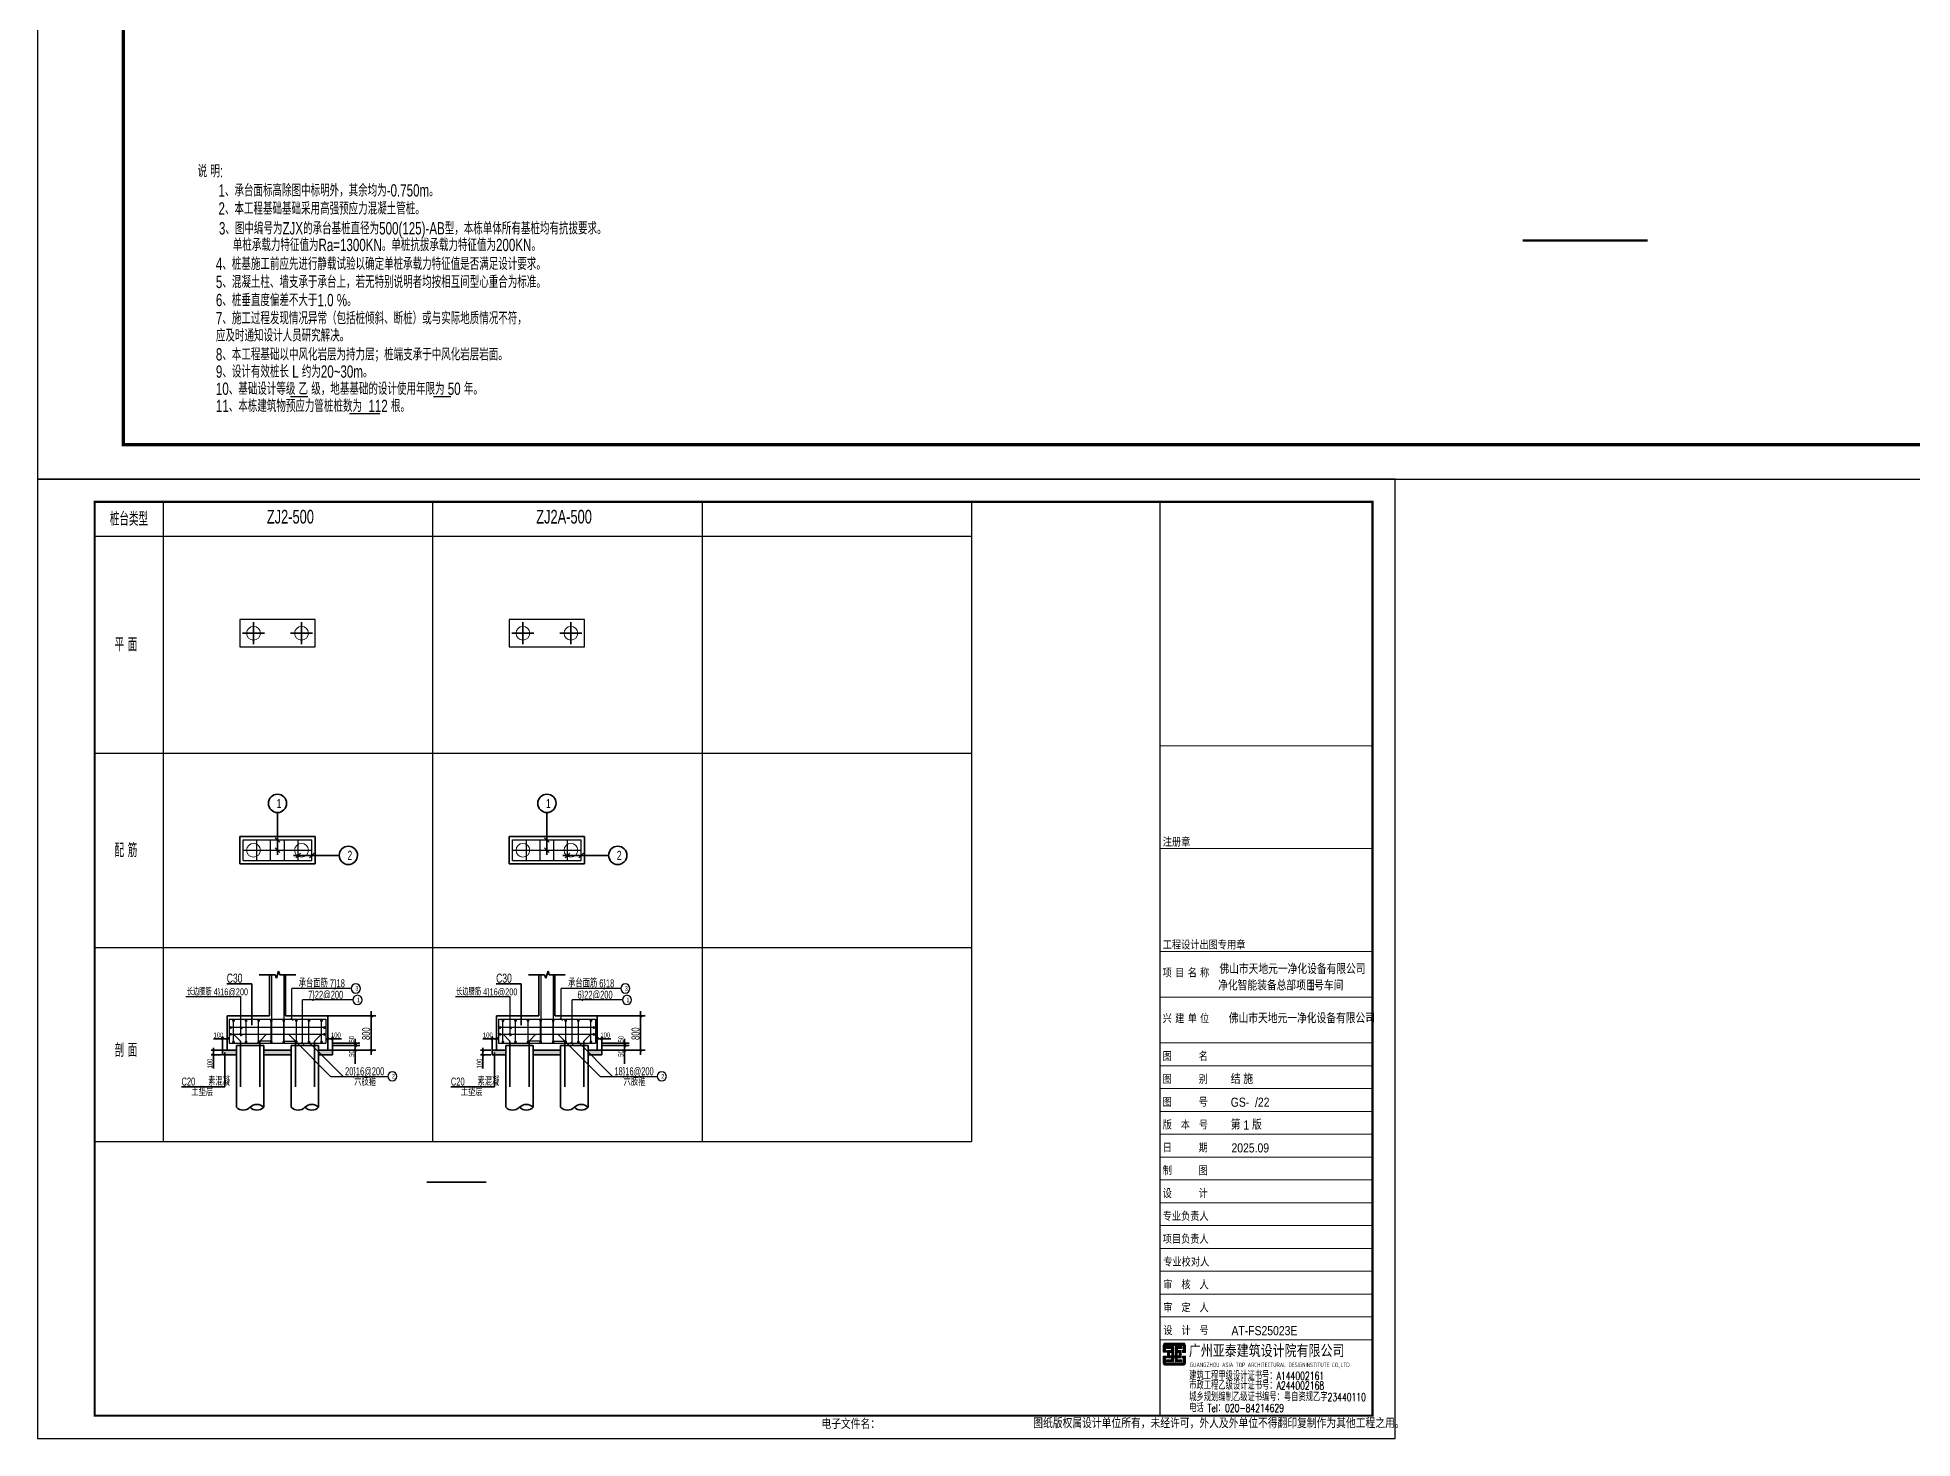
# Model space of a CAD drawing. Extents: x 95752 to 843522, y -411933 to 75567.
# Drawn here: x 287923 to 369949, y -411933 to -350607 of the extents above; entities that cross this region are included whole.
import ezdxf

# ---------------------------------------------------------------- set-up
doc = ezdxf.new("R2010")
doc.units = 0
doc.header["$LTSCALE"] = 1000
doc.header["$MEASUREMENT"] = 0
for name, color, linetype in [('13', 4, 'Continuous'), ('_0', 7, 'Continuous'), ('DIM_SYMB', 3, 'Continuous'), ('PUB_TITLE', 4, 'Continuous'), ('剪力墙柱其它', 1, 'Continuous'), ('尺寸', 3, 'Continuous')]:
    doc.layers.add(name, color=color, linetype=linetype)
for name, color, linetype, lineweight in [('14', 2, 'Continuous', 20), ('承台', 32, 'Continuous', 35), ('桩', 6, 'Continuous', 18)]:
    doc.layers.add(name, color=color, linetype=linetype, lineweight=lineweight)
doc.styles.add('_HZTXT', font='gs_txt.shx', dxfattribs={"width": 0.8, "bigfont": 'hzdx.shx'})
doc.styles.add('GS_Rein', font='GS_TXT.shx', dxfattribs={"width": 0.7, "bigfont": 'GS_HZTXT.shx'})
doc.styles.add('HT', font='simhei.ttf')
doc.styles.add('HZ', font='hztxt_e.shx', dxfattribs={"bigfont": 'hzdx.shx'})
doc.styles.add('HZTXT', font='romans.shx', dxfattribs={"width": 0.7, "bigfont": 'hzdx.shx'})
doc.styles.add('hztxt0', font='romans.shx', dxfattribs={"bigfont": 'gbcbig0.shx'})
doc.styles.get("Standard").update_dxf_attribs({"font": 'gbenor.shx', "bigfont": 'gbcbig.shx'})
doc.styles.add('宋体', font='SimSun.ttf')

# ---------------------------------------------------------------- blocks, each defined once
blk = doc.blocks.new('ZSM1')
for p, q in [((481923, -59895), (482826, -59895)), ((489334, -59895), (490236, -59895)), ((484993, -60785), (486557, -60785))]:
    blk.add_line(p, q)
at = {"style": 'GS_Rein', "width": 0.7}
for s, p in [('说 明:', (477123, -48544, 772)), ('2、本工程基础基础采用高强预应力混凝土管桩。', (478203, -50477)), ('3、图中编号为ZJX的承台基桩直径为500(125)-AB型，本栋单体所有基桩均有抗拔要求。', (478226, -51506, 772)), ('4、桩基施工前应先进行静载试验以确定单桩承载力特征值是否满足设计要求。', (478068, -53345, 772)), ('5、混凝土柱、墙支承于承台上，若无特别说明者均按相互间型心重合为标准。', (478068, -54283, 772)), ('6、桩垂直度偏差不大于1.0 %%%。', (478068, -55223, 772)), ('7、施工过程发现情况异常（包括桩倾斜、断桩）或与实际地质情况不符，', (478068, -56161, 772)), ('应及时通知设计人员研究解决。', (478071, -57056, 772)), ('10、基础设计等级 乙 级，地基基础的设计使用年限为 50 年。', (478068, -59817, 772)), ('11、本栋建筑物预应力管桩桩数为  112 根。', (478068, -60708, 772))]:
    blk.add_text(s, height=640, dxfattribs=at).set_placement(p)
at = {"color": 6, "style": 'GS_Rein', "width": 0.7}
for s, p in [('1、承台面标高除图中标明外，其余均为-0.750m。', (478203, -49539)), ('单桩承载力特征值为Ra=1300KN。单桩抗拔承载力特征值为200KN。', (478945, -52366, 772)), ('8、本工程基础以中风化岩层为持力层；桩端支承于中风化岩层岩面。', (478068, -58036, 772)), ('9、设计有效桩长 L 约为20~30m。', (478068, -58927, 772))]:
    blk.add_text(s, height=640, dxfattribs=at).set_placement(p)
blk = doc.blocks.new('弘吉车间2')
at = {"layer": '14'}
h = blk.add_hatch(dxfattribs=at)
h.set_pattern_fill('ANSI31', color=256, scale=100, angle=135, style=0)
h.set_pattern_definition([(180, (-226475.39, -78017.824), (-3e-15, -12.5), [])])
edge = h.paths.add_edge_path()
edge.add_line((-9011, 2855), (-9011, 2773))
edge.add_line((-9011, 2773), (-9152, 2773))
edge.add_line((-9152, 2773), (-9152, 3084))
edge.add_arc((-9062, 3084), 90, 90, 180, ccw=False)
edge.add_line((-9062, 3174), (-8271, 3174))
edge.add_arc((-8271, 3084), 90, 0, 90, ccw=False)
edge.add_line((-8181, 3084), (-8181, 2768))
edge.add_line((-8181, 2768), (-8311, 2768))
edge.add_line((-8311, 2768), (-8311, 2862))
edge.add_line((-8311, 2862), (-8282, 2862))
edge.add_line((-8282, 2862), (-8268, 2862))
edge.add_line((-8268, 2862), (-8268, 3074))
edge.add_line((-8268, 3074), (-9055, 3074))
edge.add_line((-9055, 3074), (-9055, 2855))
edge.add_line((-9055, 2855), (-9011, 2855))
h.paths.add_polyline_path([(-8629, 2622), (-8629, 3030), (-8321, 3030), (-8321, 2942), (-8535, 2942), (-8535, 2855), (-8362, 2855), (-8362, 2525), (-8542, 2525), (-8542, 2442), (-8320, 2442), (-8320, 2365), (-8628, 2365), (-8628, 2526), (-8697, 2526), (-8697, 2365), (-9006, 2365), (-9006, 2442), (-8784, 2442), (-8784, 2525), (-8963, 2525), (-8963, 2855), (-8790, 2855), (-8790, 2942), (-9004, 2942), (-9004, 3030), (-8697, 3030), (-8697, 2622)])
h.paths.add_polyline_path([(-8874, 2772), (-8776, 2772), (-8776, 2616), (-8874, 2616)], flags=16)
h.paths.add_polyline_path([(-8452, 2772), (-8549, 2772), (-8549, 2616), (-8452, 2616)], flags=16)
edge = h.paths.add_edge_path()
edge.add_line((-9011, 2525), (-9011, 2607))
edge.add_line((-9011, 2607), (-9152, 2607))
edge.add_line((-9152, 2607), (-9152, 2296))
edge.add_arc((-9062, 2296), 90, 180, 270)
edge.add_line((-9062, 2206), (-8271, 2206))
edge.add_arc((-8271, 2296), 90, 270, 360)
edge.add_line((-8181, 2296), (-8181, 2612))
edge.add_line((-8181, 2612), (-8311, 2612))
edge.add_line((-8311, 2612), (-8311, 2518))
edge.add_line((-8311, 2518), (-8282, 2518))
edge.add_line((-8282, 2518), (-8268, 2518))
edge.add_line((-8268, 2518), (-8268, 2306))
edge.add_line((-8268, 2306), (-9055, 2306))
edge.add_line((-9055, 2306), (-9055, 2525))
edge.add_line((-9055, 2525), (-9011, 2525))
for p, q in [((-9300, 29320), (-9300, 0)), ((-9300, 29320), (0, 29320)), ((-9300, 24820), (0, 24820)), ((-9300, 20320), (0, 20320)), ((-9300, 18320), (0, 18320)), ((-9300, 16320), (0, 16320)), ((-9300, 15320), (0, 15320)), ((-9300, 14320), (0, 14320)), ((-9300, 13320), (0, 13320)), ((-9300, 12320), (0, 12320)), ((-9300, 11320), (0, 11320)), ((-9300, 10320), (0, 10320)), ((-9300, 9320), (0, 9320)), ((-9300, 8320), (0, 8320)), ((-9300, 7320), (0, 7320)), ((-9300, 6320), (0, 6320)), ((-9300, 5320), (0, 5320)), ((-9300, 4320), (0, 4320)), ((-9300, 3320), (0, 3320)), ((-9300, 3320), (0, 3320))]:
    blk.add_line(p, q, dxfattribs=at)
for points in [[(-9300, 0), (0, 0), (0, 29320), (-9300, 29320)], [(-8874, 2772), (-8776, 2772), (-8776, 2616), (-8874, 2616)], [(-8452, 2772), (-8549, 2772), (-8549, 2616), (-8452, 2616)]]:
    blk.add_lwpolyline(points, close=True, dxfattribs=at)
for points in [[(-9011, 2855), (-9011, 2773), (-9152, 2773), (-9152, 3084, -0.414214), (-9062, 3174), (-8271, 3174, -0.414214), (-8181, 3084), (-8181, 2768), (-8311, 2768), (-8311, 2862), (-8282, 2862), (-8268, 2862), (-8268, 3074), (-9055, 3074), (-9055, 2855)], [(-9011, 2525), (-9011, 2607), (-9152, 2607), (-9152, 2296, 0.414214), (-9062, 2206), (-8271, 2206, 0.414214), (-8181, 2296), (-8181, 2612), (-8311, 2612), (-8311, 2518), (-8282, 2518), (-8268, 2518), (-8268, 2306), (-9055, 2306), (-9055, 2525)]]:
    blk.add_lwpolyline(points, format="xyb", close=True, dxfattribs=at)
blk.add_lwpolyline([(-8629, 2622), (-8629, 2622), (-8629, 3030), (-8321, 3030), (-8321, 2942), (-8535, 2942), (-8535, 2855), (-8362, 2855), (-8362, 2525), (-8542, 2525), (-8542, 2442), (-8320, 2442), (-8320, 2365), (-8628, 2365), (-8628, 2526), (-8697, 2526), (-8697, 2365), (-9006, 2365), (-9006, 2442), (-8784, 2442), (-8784, 2525), (-8963, 2525), (-8963, 2855), (-8790, 2855), (-8790, 2942), (-9004, 2942), (-9004, 3030), (-8697, 3030), (-8697, 2622), (-8629, 2622)], dxfattribs=at)
at = {"layer": '13', "color": 7, "style": '_HZTXT', "width": 0.85}
for s, height, p in [('佛山市天地元一净化设备有限公司', 417.91, (-6694, 19336)), ('净化智能装备总部项目-', 417.91, (-6750, 18616)), ('1号车间', 417.9, (-2815, 18616)), ('佛山市天地元一净化设备有限公司', 417.91, (-6282, 17179)), ('结 施', 400, (-6198, 14522)), ('GS-  /22', 400, (-6198, 13522)), ('第 1 版', 400, (-6198, 12522)), ('2025.09', 400, (-6166, 11522)), ('AT-FS25023E', 400, (-6166, 3522))]:
    blk.add_text(s, height=height, dxfattribs=at).set_placement(p)
at = {"layer": '13', "style": 'HZTXT', "width": 0.7}
for s, p in [('建筑工程甲级设计证书号：A144002161', (-8015, 1568)), ('城乡规划编制乙级证书编号：粤自资规乙字23440110', (-8015, 639)), ('市政工程乙级设计证书号：A244002168', (-8015, 1144)), ('电话 Tel：020-84214629', (-8015, 159))]:
    blk.add_text(s, height=350, rotation=359.99972, dxfattribs=at).set_placement(p)
at = {"layer": '14'}
for s, height, style, width, p in [('注册章', 350, '宋体', 0.82, (-9173, 24949)), ('工程设计出图专用章', 350, '宋体', 0.82, (-9173, 20449)), ('项', 350, '宋体', 0.82, (-9176, 19220)), ('目', 350, '宋体', 0.82, (-8632, 19220)), ('名', 350, '宋体', 0.82, (-8081, 19220)), ('称', 350, '宋体', 0.82, (-7542, 19220)), ('兴', 350, '宋体', 0.82, (-9176, 17220)), ('建', 350, '宋体', 0.82, (-8632, 17220)), ('单', 350, '宋体', 0.82, (-8081, 17220)), ('位', 350, '宋体', 0.82, (-7542, 17220)), ('图      名', 350, '宋体', 0.82, (-9176, 15566)), ('图      别', 350, '宋体', 0.82, (-9176, 14566)), ('图      号', 350, '宋体', 0.82, (-9176, 13566)), ('版  本  号', 350, '宋体', 0.82, (-9176, 12566)), ('日      期', 350, '宋体', 0.82, (-9176, 11566)), ('制      图', 350, '宋体', 0.82, (-9176, 10566)), ('设      计', 350, '宋体', 0.82, (-9176, 9566)), ('专业负责人', 350, '宋体', 0.82, (-9176, 8566)), ('项目负责人', 350, '宋体', 0.82, (-9176, 7566)), ('专业校对人', 350, '宋体', 0.82, (-9149, 6566, -24845)), ('审  核  人', 350, '宋体', 0.82, (-9149, 5566, -24845)), ('审  定  人', 350, '宋体', 0.82, (-9149, 4566, -24845)), ('设  计  号', 350, '宋体', 0.82, (-9149, 3566, -24845)), ('广州亚泰建筑设计院有限公司', 480, 'HT', 0.8, (-8033, 2612))]:
    blk.add_text(s, height=height, dxfattribs=dict(at, style=style, width=width)).set_placement(p)
at = {"layer": '14', "width": 0.8}
blk.add_text('GUANGZHOU ASIA TOP ARCHITECTURAL DESIGNINSTITUTE CO.,LTD', height=198, rotation=359.99972, dxfattribs=at).set_placement((-7987, 2124, -24845))
at = {"layer": '14', "style": 'hztxt0'}
for s, p in [('电子文件名：', (-24105, -584)), ('图纸版权属设计单位所有，未经许可，外人及外单位不得翻印复制作为其他工程之用。', (-14838, -548))]:
    blk.add_text(s, height=450, rotation=359.99972, dxfattribs=at).set_placement(p)

msp = doc.modelspace()

# ---------------------------------------------------------------- hatches: boundary and pattern name
h = msp.add_hatch()
h.set_pattern_fill('混凝土', color=251, scale=20, style=0)
h.set_pattern_definition([(50, (-203875.84, -331371.57), (143.452037, -12.550427), [15, -165]), (355, (-203875.84, -331371.57), (-27.750267, 150.438427), [12, -132]), (100.4514, (-203863.89, -331372.61), (115.701876, 137.88791), [12.74804, -140.228422]), (46.1842, (-203875.84, -331331.57), (213.44821, -33.1038), [22.5, -247.5]), (96.6356, (-203858.05, -331334.33), (186.93254, 194.82357), [19.12206, -210.3426]), (351.1842, (-203875.84, -331331.57), (186.93239, 194.82372), [18, -198]), (21, (-203855.84, -331341.57), (119.38141, -80.523778), [15, -165]), (326, (-203855.84, -331341.57), (48.663066, 145.03001), [12, -132]), (71.4514, (-203845.9, -331348.28), (168.044526, 64.5061), [12.74804, -140.228422]), (37.5, (-203875.84, -331371.57), (2.431971, 66.578771), [0, -130.4, 0, -134, 0, -132.5]), (7.5, (-203875.84, -331371.57), (52.613907, 78.882342), [0, -76.4, 0, -127.4, 0, -50.5]), (327.5, (-203920.44, -331371.57), (106.764487, -4.5109743), [0, -50, 0, -156, 0, -207]), (317.5, (-203940.44, -331371.57), (116.637234, 20.020996), [0, -65, 0, -103.6, 0, -147])])
h.paths.add_polyline_path([(300222.7, -394933), (300822.7, -394933), (300822.7, -395133), (300222.7, -395133)])
h.paths.add_polyline_path([(297822.7, -394933), (299022.7, -394933), (299022.7, -395133), (297822.7, -395133)])
h.paths.add_polyline_path([(296022.7, -394933), (296622.7, -394933), (296622.7, -395133), (296022.7, -395133)])
h = msp.add_hatch()
h.set_pattern_fill('混凝土', color=251, scale=20, style=0)
h.set_pattern_definition([(50, (-192090.49, -331371.57), (143.452037, -12.550427), [15, -165]), (355, (-192090.49, -331371.57), (-27.750267, 150.438427), [12, -132]), (100.4514, (-192078.53, -331372.61), (115.701876, 137.88791), [12.74804, -140.228422]), (46.1842, (-192090.49, -331331.57), (213.44821, -33.1038), [22.5, -247.5]), (96.6356, (-192072.7, -331334.33), (186.93254, 194.82357), [19.12206, -210.3426]), (351.1842, (-192090.49, -331331.57), (186.93239, 194.82372), [18, -198]), (21, (-192070.49, -331341.57), (119.38141, -80.523778), [15, -165]), (326, (-192070.49, -331341.57), (48.663066, 145.03001), [12, -132]), (71.4514, (-192060.54, -331348.28), (168.044526, 64.5061), [12.74804, -140.228422]), (37.5, (-192090.49, -331371.57), (2.431971, 66.578771), [0, -130.4, 0, -134, 0, -132.5]), (7.5, (-192090.49, -331371.57), (52.613907, 78.882342), [0, -76.4, 0, -127.4, 0, -50.5]), (327.5, (-192135.09, -331371.57), (106.764487, -4.5109743), [0, -50, 0, -156, 0, -207]), (317.5, (-192155.09, -331371.57), (116.637234, 20.020996), [0, -65, 0, -103.6, 0, -147])])
h.paths.add_polyline_path([(312008.1, -394933), (312608.1, -394933), (312608.1, -395133), (312008.1, -395133)])
h.paths.add_polyline_path([(309608.1, -394933), (310808.1, -394933), (310808.1, -395133), (309608.1, -395133)])
h.paths.add_polyline_path([(307808.1, -394933), (308408.1, -394933), (308408.1, -395133), (307808.1, -395133)])

# ---------------------------------------------------------------- linework, layer by layer
at = {"layer": '_0', "color": 2}
msp.add_lwpolyline([(337022.7, -410933), (346322.7, -410933), (346322.7, -370933), (337022.7, -370933)], close=True, dxfattribs=at)
at = {"layer": 'DIM_SYMB'}
for points, const_width in [([(352894.9, -359498), (358358.4, -359498)], 105), ([(304942.6, -400713.4), (307558.2, -400713.4)], 70)]:
    msp.add_lwpolyline(points, dxfattribs=dict(at, const_width=const_width))
at = {"layer": 'PUB_TITLE'}
for points in [[(287922.7, -369933), (445572.7, -369933), (445572.7, -280833), (287922.7, -280833)], [(287922.7, -411933), (347322.7, -411933), (347322.7, -369933), (287922.7, -369933)]]:
    msp.add_lwpolyline(points, close=True, dxfattribs=at)
for points, const_width in [([(291672.7, -368433), (444072.7, -368433), (444072.7, -282333), (291672.7, -282333)], 150), ([(290422.7, -410933), (346322.7, -410933), (346322.7, -370933), (290422.7, -370933)], 100)]:
    msp.add_lwpolyline(points, close=True, dxfattribs=dict(at, const_width=const_width))
at = {"layer": '剪力墙柱其它', "color": 6}
for p, q in [((293422.7, -370933), (293422.7, -398933)), ((305208.1, -370933), (305208.1, -398933)), ((305208.1, -370933), (305208.1, -398933)), ((316993.4, -370933), (316993.4, -398933)), ((328778.8, -370933), (328778.8, -398933)), ((290422.7, -372433), (328778.8, -372433)), ((300072.7, -376083), (296772.7, -376083)), ((296772.7, -376083), (296772.7, -377283)), ((300072.7, -377283), (300072.7, -376083)), ((311858.1, -376083), (308558.1, -376083)), ((308558.1, -376083), (308558.1, -377283)), ((311858.1, -377283), (311858.1, -376083)), ((296772.7, -377283), (300072.7, -377283)), ((308558.1, -377283), (311858.1, -377283)), ((290422.7, -381933), (328778.8, -381933)), ((296922.7, -386633), (296922.7, -385733)), ((296922.7, -385733), (299922.7, -385733)), ((296922.7, -386183), (299922.7, -386183)), ((297522.7, -386633), (297522.7, -385733)), ((298122.7, -386633), (298122.7, -385733)), ((298722.7, -386633), (298722.7, -385733)), ((299322.7, -386633), (299322.7, -385733)), ((299922.7, -386633), (299922.7, -385733)), ((308708.1, -386633), (308708.1, -385733)), ((308708.1, -385733), (311708.1, -385733)), ((308708.1, -386183), (311708.1, -386183)), ((309308.1, -386633), (309308.1, -385733)), ((309908.1, -386633), (309908.1, -385733)), ((310508.1, -386633), (310508.1, -385733)), ((311108.1, -386633), (311108.1, -385733)), ((311708.1, -386633), (311708.1, -385733)), ((296922.7, -386633), (299922.7, -386633)), ((308708.1, -386633), (311708.1, -386633)), ((290422.7, -390433), (328778.8, -390433)), ((298152.7, -391633), (298152.7, -394533)), ((298692.7, -391633), (298692.7, -394533)), ((309938.1, -391633), (309938.1, -394533)), ((310478.1, -391633), (310478.1, -394533)), ((296302.7, -393583), (300542.7, -393583)), ((296302.7, -393583), (296302.7, -394633)), ((296497.7, -394573), (296497.7, -393583)), ((297047.7, -394573), (297047.7, -393583)), ((297597.7, -394573), (297597.7, -393583)), ((298147.7, -394573), (298147.7, -393583)), ((298697.7, -394573), (298697.7, -393583)), ((299247.7, -394573), (299247.7, -393583)), ((299797.7, -394573), (299797.7, -393583)), ((300347.7, -394573), (300347.7, -393583)), ((300542.7, -393583), (300542.7, -394633)), ((308088.1, -393583), (312328.1, -393583)), ((308088.1, -393583), (308088.1, -394633)), ((308283.1, -394573), (308283.1, -393583)), ((308833.1, -394573), (308833.1, -393583)), ((309383.1, -394573), (309383.1, -393583)), ((309933.1, -394573), (309933.1, -393583)), ((310483.1, -394573), (310483.1, -393583)), ((311033.1, -394573), (311033.1, -393583)), ((311583.1, -394573), (311583.1, -393583)), ((312133.1, -394573), (312133.1, -393583)), ((312328.1, -393583), (312328.1, -394633)), ((300472.7, -393943), (296372.7, -393943)), ((300472.7, -394243), (296372.7, -394243)), ((298152.7, -394533), (297622.7, -394533)), ((298692.7, -394533), (299222.7, -394533)), ((312258.1, -393943), (308158.1, -393943)), ((312258.1, -394243), (308158.1, -394243)), ((309938.1, -394533), (309408.1, -394533)), ((310478.1, -394533), (311008.1, -394533)), ((296302.7, -394633), (300542.7, -394633)), ((308088.1, -394633), (312328.1, -394633)), ((290422.7, -398933), (328778.8, -398933))]:
    msp.add_line(p, q, dxfattribs=at)
at = {"layer": '剪力墙柱其它', "color": 6, "const_width": 55}
for points in [[(296465.2, -393643, -1), (296530.2, -393643, -1)], [(297015.2, -393643, -1), (297080.2, -393643, -1)], [(297565.2, -393643, -1), (297630.2, -393643, -1)], [(298115.2, -393643, -1), (298180.2, -393643, -1)], [(298665.2, -393643, -1), (298730.2, -393643, -1)], [(299215.2, -393643, -1), (299280.2, -393643, -1)], [(299765.2, -393643, -1), (299830.2, -393643, -1)], [(300315.2, -393643, -1), (300380.2, -393643, -1)], [(308250.6, -393643, -1), (308315.6, -393643, -1)], [(308800.6, -393643, -1), (308865.6, -393643, -1)], [(309350.6, -393643, -1), (309415.6, -393643, -1)], [(309900.6, -393643, -1), (309965.6, -393643, -1)], [(310450.6, -393643, -1), (310515.6, -393643, -1)], [(311000.6, -393643, -1), (311065.6, -393643, -1)], [(311550.6, -393643, -1), (311615.6, -393643, -1)], [(312100.6, -393643, -1), (312165.6, -393643, -1)], [(296340.2, -393943, 1), (296405.2, -393943, 1)], [(296340.2, -394243, 1), (296405.2, -394243, 1)], [(296465.2, -394573, 1), (296530.2, -394573, 1)], [(297015.2, -394573, 1), (297080.2, -394573, 1)], [(297565.2, -394573, 1), (297630.2, -394573, 1)], [(298115.2, -394573, 1), (298180.2, -394573, 1)], [(298665.2, -394573, 1), (298730.2, -394573, 1)], [(299215.2, -394573, 1), (299280.2, -394573, 1)], [(299765.2, -394573, 1), (299830.2, -394573, 1)], [(300315.2, -394573, 1), (300380.2, -394573, 1)], [(300440.2, -393943, 1), (300505.2, -393943, 1)], [(300440.2, -394243, 1), (300505.2, -394243, 1)], [(308125.6, -393943, 1), (308190.6, -393943, 1)], [(308125.6, -394243, 1), (308190.6, -394243, 1)], [(308250.6, -394573, 1), (308315.6, -394573, 1)], [(308800.6, -394573, 1), (308865.6, -394573, 1)], [(309350.6, -394573, 1), (309415.6, -394573, 1)], [(309900.6, -394573, 1), (309965.6, -394573, 1)], [(310450.6, -394573, 1), (310515.6, -394573, 1)], [(311000.6, -394573, 1), (311065.6, -394573, 1)], [(311550.6, -394573, 1), (311615.6, -394573, 1)], [(312100.6, -394573, 1), (312165.6, -394573, 1)], [(312225.6, -393943, 1), (312290.6, -393943, 1)], [(312225.6, -394243, 1), (312290.6, -394243, 1)]]:
    msp.add_lwpolyline(points, format="xyb", close=True, dxfattribs=at)
at = {"layer": '尺寸'}
for p, q in [((294416.5, -392580.5), (296822.1, -392580.5)), ((296822.1, -394323), (296822.1, -392580.5)), ((306201.8, -392580.5), (308607.4, -392580.5)), ((308607.4, -394323), (308607.4, -392580.5)), ((296772.1, -393893), (296872.1, -393993)), ((296772.1, -394193), (296872.1, -394293)), ((308557.4, -393893), (308657.4, -393993)), ((308557.4, -394193), (308657.4, -394293))]:
    msp.add_line(p, q, dxfattribs=at)
at = {"layer": '尺寸', "color": 2}
for p, q in [((299050.5, -393613), (299050.5, -392233)), ((301650.4, -392233), (299050.5, -392233)), ((299522.7, -394663), (299522.7, -392733)), ((301722.7, -392733), (299522.7, -392733)), ((310835.8, -393613), (310835.8, -392233)), ((313435.8, -392233), (310835.8, -392233)), ((311308.1, -394663), (311308.1, -392733)), ((313508.1, -392733), (311308.1, -392733)), ((299000.4, -393533), (299100.5, -393633)), ((310785.8, -393533), (310885.8, -393633)), ((299247.7, -394583), (300747.7, -396083)), ((299472.7, -394583), (299572.7, -394683)), ((299797.7, -394583), (301297.7, -396083)), ((311033.1, -394583), (312533.1, -396083)), ((311258.1, -394583), (311358.1, -394683)), ((311583.1, -394583), (313083.1, -396083)), ((300747.7, -396083), (303247.7, -396083)), ((312533.1, -396083), (315033.1, -396083))]:
    msp.add_line(p, q, dxfattribs=at)
for centre in [(301850.5, -392233), (313635.8, -392233), (301922.7, -392733), (313708.1, -392733), (303447.7, -396083), (315233.1, -396083)]:
    msp.add_arc(centre, 200, 0, 359.88938, dxfattribs=at)
at = {"layer": '承台', "color": 2}
for p, q in [((297372.7, -376203), (297372.7, -377163)), ((299472.7, -376203), (299472.7, -377163)), ((309158.1, -376203), (309158.1, -377163)), ((311258.1, -376203), (311258.1, -377163)), ((297852.7, -376683), (296892.7, -376683)), ((299952.7, -376683), (298992.7, -376683)), ((309638.1, -376683), (308678, -376683)), ((311738.1, -376683), (310778.1, -376683)), ((298422.7, -386383), (298422.7, -384533)), ((310208.1, -386383), (310208.1, -384533)), ((300072.7, -385583), (296772.7, -385583)), ((296772.7, -385583), (296772.7, -386783)), ((298322.7, -385633), (298522.7, -385833)), ((298322.7, -386083), (298522.7, -386283)), ((299422.7, -386308), (299222.7, -386508)), ((300022.7, -386308), (299822.7, -386508)), ((300072.7, -386783), (300072.7, -385583)), ((311858.1, -385583), (308558.1, -385583)), ((308558.1, -385583), (308558.1, -386783)), ((310108.1, -385633), (310308.1, -385833)), ((310108.1, -386083), (310308.1, -386283)), ((311208.1, -386308), (311008.1, -386508)), ((311808, -386308), (311608.1, -386508)), ((311858.1, -386783), (311858.1, -385583)), ((296772.7, -386783), (300072.7, -386783)), ((299122.7, -386408), (301122.7, -386408)), ((308558.1, -386783), (311858.1, -386783)), ((310908.1, -386408), (312908.1, -386408)), ((296201.7, -392033), (297301.7, -392033)), ((297301.7, -393833), (297301.7, -392033)), ((297622.7, -391633), (298322.7, -391633)), ((298072.7, -393433), (298072.7, -391633)), ((298372.7, -391783), (298322.7, -391633)), ((298372.7, -391783), (298472.7, -391483)), ((298522.7, -391633), (298472.7, -391483)), ((298522.7, -391633), (299222.7, -391633)), ((298772.7, -393433), (298772.7, -391633)), ((307987.1, -392033), (309087.1, -392033)), ((309087.1, -393833), (309087.1, -392033)), ((309408.1, -391633), (310108.1, -391633)), ((309858.1, -393433), (309858.1, -391633)), ((310158.1, -391783), (310108.1, -391633)), ((310158.1, -391783), (310258.1, -391483)), ((310308.1, -391633), (310258.1, -391483)), ((310308.1, -391633), (311008.1, -391633)), ((310558.1, -393433), (310558.1, -391633)), ((296222.7, -394933), (296222.7, -393433)), ((296222.7, -393433), (298072.7, -393433)), ((300622.7, -393433), (298772.7, -393433)), ((300622.7, -394933), (300622.7, -393433)), ((300622.7, -393433), (302722.7, -393433)), ((302572.7, -393483), (302472.7, -393383)), ((302522.7, -393233), (302522.7, -395133)), ((308008.1, -394933), (308008.1, -393433)), ((308008.1, -393433), (309858.1, -393433)), ((312408.1, -393433), (310558.1, -393433)), ((312408.1, -394933), (312408.1, -393433)), ((312408.1, -393433), (314508.1, -393433)), ((314358.1, -393483), (314258.1, -393383)), ((314308.1, -393233), (314308.1, -395133)), ((296272.7, -394433), (295622.7, -394433)), ((296072.7, -394383), (295972.7, -394483)), ((296022.7, -394983), (296022.7, -394333)), ((296272.7, -394383), (296172.7, -394483)), ((296502.7, -394233), (296802.7, -394533)), ((296802.7, -394533), (296802.7, -396533)), ((297942.7, -394233), (297642.7, -394533)), ((297642.7, -394533), (297642.7, -396533)), ((298902.7, -394233), (299202.7, -394533)), ((299202.7, -394533), (299202.7, -396533)), ((300342.7, -394233), (300042.7, -394533)), ((300042.7, -394533), (300042.7, -396533)), ((300672.7, -394383), (300572.7, -394483)), ((300572.7, -394433), (301222.7, -394433)), ((300872.7, -394383), (300772.7, -394483)), ((300822.7, -394983), (300822.7, -394333)), ((301822.7, -394433), (301822.7, -395533)), ((308058.1, -394433), (307408.1, -394433)), ((307858.1, -394383), (307758.1, -394483)), ((307808.1, -394983), (307808.1, -394333)), ((308058.1, -394383), (307958.1, -394483)), ((308288.1, -394233), (308588.1, -394533)), ((308588.1, -394533), (308588.1, -396533)), ((309728.1, -394233), (309428.1, -394533)), ((309428.1, -394533), (309428.1, -396533)), ((310688.1, -394233), (310988.1, -394533)), ((310988.1, -394533), (310988.1, -396533)), ((312128.1, -394233), (311828.1, -394533)), ((311828.1, -394533), (311828.1, -396533)), ((312458.1, -394383), (312358.1, -394483)), ((312358.1, -394433), (313008.1, -394433)), ((312658.1, -394383), (312558.1, -394483)), ((312608.1, -394983), (312608.1, -394333)), ((313608.1, -394433), (313608.1, -395533)), ((295972.7, -394933), (295522.7, -394933)), ((295972.7, -395133), (295522.7, -395133)), ((295572.7, -394883), (295672.7, -394983)), ((295572.7, -395083), (295672.7, -395183)), ((295622.7, -394833), (295622.7, -395733)), ((296022.7, -394933), (296022.7, -395133)), ((296022.7, -394933), (296622.7, -394933)), ((296022.7, -395133), (296622.7, -395133)), ((296122.7, -395033), (296122.7, -396533)), ((296622.7, -394733), (296622.7, -397433)), ((296622.7, -394733), (297822.7, -394733)), ((297822.7, -394733), (297822.7, -397433)), ((297822.7, -394733), (297822.7, -397433)), ((297822.7, -394933), (299022.7, -394933)), ((297822.7, -395133), (299022.7, -395133)), ((299022.7, -394733), (299022.7, -397433)), ((299022.7, -394733), (300222.7, -394733)), ((300222.7, -394733), (300222.7, -397433)), ((300222.7, -394733), (300222.7, -397433)), ((300222.7, -394933), (300822.7, -394933)), ((300222.7, -395133), (300822.7, -395133)), ((300822.7, -394633), (302022.7, -394633)), ((300822.7, -394733), (302022.7, -394733)), ((300822.7, -394933), (300822.7, -395133)), ((300822.7, -394933), (302722.7, -394933)), ((301872.7, -394683), (301772.7, -394583)), ((301872.7, -394783), (301772.7, -394683)), ((301872.7, -394983), (301772.7, -394883)), ((302572.7, -394983), (302472.7, -394883)), ((307758.1, -394933), (307308.1, -394933)), ((307758.1, -395133), (307308.1, -395133)), ((307358.1, -394883), (307458.1, -394983)), ((307358.1, -395083), (307458.1, -395183)), ((307408.1, -394833), (307408.1, -395733)), ((307808.1, -394933), (307808.1, -395133)), ((307808.1, -394933), (308408.1, -394933)), ((307808.1, -395133), (308408.1, -395133)), ((307908.1, -395033), (307908.1, -396533)), ((308408.1, -394733), (308408.1, -397433)), ((308408.1, -394733), (309608.1, -394733)), ((309608.1, -394733), (309608.1, -397433)), ((309608.1, -394733), (309608.1, -397433)), ((309608.1, -394933), (310808.1, -394933)), ((309608.1, -395133), (310808.1, -395133)), ((310808.1, -394733), (310808.1, -397433)), ((310808.1, -394733), (312008.1, -394733)), ((312008.1, -394733), (312008.1, -397433)), ((312008.1, -394733), (312008.1, -397433)), ((312008.1, -394933), (312608.1, -394933)), ((312008.1, -395133), (312608.1, -395133)), ((312608.1, -394633), (313808.1, -394633)), ((312608.1, -394733), (313808.1, -394733)), ((312608.1, -394933), (312608.1, -395133)), ((312608.1, -394933), (314508.1, -394933)), ((313658.1, -394683), (313558.1, -394583)), ((313658.1, -394783), (313558.1, -394683)), ((313658.1, -394983), (313558.1, -394883)), ((314358.1, -394983), (314258.1, -394883)), ((294222.7, -396533), (296122.7, -396533)), ((306008.1, -396533), (307908.1, -396533))]:
    msp.add_line(p, q, dxfattribs=at)
for points in [[(296022.7, -394933), (296622.7, -394933), (296622.7, -395133), (296022.7, -395133)], [(297822.7, -394933), (299022.7, -394933), (299022.7, -395133), (297822.7, -395133)], [(300222.7, -394933), (300822.7, -394933), (300822.7, -395133), (300222.7, -395133)], [(307808.1, -394933), (308408.1, -394933), (308408.1, -395133), (307808.1, -395133)], [(309608.1, -394933), (310808.1, -394933), (310808.1, -395133), (309608.1, -395133)], [(312008.1, -394933), (312608.1, -394933), (312608.1, -395133), (312008.1, -395133)]]:
    msp.add_lwpolyline(points, close=True, dxfattribs=at)
for centre, radius, start, end in [((298422.7, -384133), 400, 0, 359.88938), ((310208.1, -384133), 400, 0, 359.88938), ((301522.7, -386408), 400, 0, 359.88938), ((313308.1, -386408), 400, 0, 359.88938), ((296922.7, -397133), 424.2, 224.993364, 314.99071), ((297522.7, -397133), 424.2, 224.993364, 314.99071), ((297522.7, -397733), 424.2, 44.998673, 134.996019), ((299322.7, -397133), 424.2, 224.993364, 314.99071), ((299922.7, -397133), 424.2, 224.993364, 314.99071), ((299922.7, -397733), 424.2, 44.998673, 134.996019), ((308708.1, -397133), 424.2, 224.993364, 314.99071), ((309308.1, -397733), 424.2, 44.998673, 134.996019), ((309308.1, -397133), 424.2, 224.993364, 314.99071), ((311108.1, -397133), 424.2, 224.993364, 314.99071), ((311708.1, -397733), 424.2, 44.998673, 134.996019), ((311708.1, -397133), 424.2, 224.993364, 314.99071)]:
    msp.add_arc(centre, radius, start, end, dxfattribs=at)
at = {"layer": '桩'}
for centre in [(297372.7, -376683), (299472.7, -376683), (309158.1, -376683), (311258.1, -376683), (297372.7, -386183), (299472.7, -386183), (309158.1, -386183), (311258.1, -386183)]:
    msp.add_arc(centre, 300, 0, 359.88938, dxfattribs=at)

# ---------------------------------------------------------------- block references
at = {"xscale": 0.8448000000000002, "yscale": 0.8448000000000002, "zscale": 0.8448000000000002}
msp.add_blockref('ZSM1', (-108145, -315717.8, -652.1), dxfattribs=at)
at = {"layer": '_0'}
msp.add_blockref('弘吉车间2', (346322.7, -410933), dxfattribs=at)

# ---------------------------------------------------------------- texts
at = {"layer": '剪力墙柱其它', "color": 6, "style": 'HZ', "width": 0.7}
for s, p in [('桩台类型', (291082.7, -371983)), ('平 面', (291292.7, -377483)), ('配 筋', (291292.7, -386483)), ('剖 面', (291292.7, -395233))]:
    msp.add_text(s, height=600, dxfattribs=at).set_placement(p)
at = {"layer": '剪力墙柱其它', "color": 151, "style": 'HZ', "width": 0.7}
for s, p in [('ZJ2-500', (297955.3, -371883)), ('ZJ2A-500', (309740.7, -371883))]:
    msp.add_text(s, height=600, dxfattribs=at).set_placement(p)
at = {"layer": '尺寸', "color": 2, "style": 'GS_Rein', "width": 0.7}
for s, height, p in [('承台面筋 7}18', 350, (299348.9, -392183)), ('承台面筋 6}18', 350, (311134.3, -392183)), ('7}22@200', 350, (299762.7, -392683)), ('3', 200, (301830.5, -392333)), ('1', 200, (301902.7, -392833)), ('6}22@200', 350, (311548.1, -392683)), ('3', 200, (313615.8, -392333)), ('1', 200, (313688.1, -392833)), ('20}16@200', 350, (301376.7, -396033)), ('六肢箍', 350, (301777.7, -396483)), ('2', 200, (303427.7, -396183)), ('18}16@200', 350, (313162.1, -396033)), ('六肢箍', 350, (313563.1, -396483)), ('2', 200, (315213.1, -396183))]:
    msp.add_text(s, height=height, dxfattribs=at).set_placement(p)
at = {"layer": '尺寸', "style": 'GS_Rein', "width": 0.7}
for p in [(294450.4, -392530.5), (306235.7, -392530.5)]:
    msp.add_text('长边腰筋 4}16@200', height=300, rotation=359.999998, dxfattribs=at).set_placement(p)
at = {"layer": '承台', "color": 2, "style": 'HZ', "width": 0.7}
for s, height, p in [('1', 400, (298382.7, -384333)), ('1', 400, (310168.1, -384333)), ('2', 400, (301482.7, -386608)), ('2', 400, (313268.1, -386608)), ('C30', 400, (296201.7, -391983)), ('C30', 400, (307987.1, -391983)), ('100', 220, (295622.7, -394383)), ('100', 220, (300760.7, -394383)), ('100', 220, (307408.1, -394383)), ('100', 220, (312546.1, -394383)), ('C20', 350, (294222.7, -396483)), ('素混凝', 350, (295387.7, -396483)), ('C20', 350, (306008.1, -396483)), ('素混凝', 350, (307173.1, -396483)), ('土垫层', 350, (294652.7, -396933)), ('土垫层', 350, (306438.1, -396933))]:
    msp.add_text(s, height=height, dxfattribs=at).set_placement(p)
for s, height, p in [('50', 220, (301772.7, -394598.9)), ('800', 350, (302472.7, -394486.7)), ('50', 220, (313558.1, -394598.9)), ('800', 350, (314258.1, -394486.7)), ('50', 220, (301772.7, -395226.9)), ('50', 220, (313558.1, -395226.9)), ('100', 220, (295572.7, -395733)), ('100', 220, (307358.1, -395733))]:
    msp.add_text(s, height=height, rotation=89.999998, dxfattribs=at).set_placement(p)

doc.saveas('drawing.dxf')
